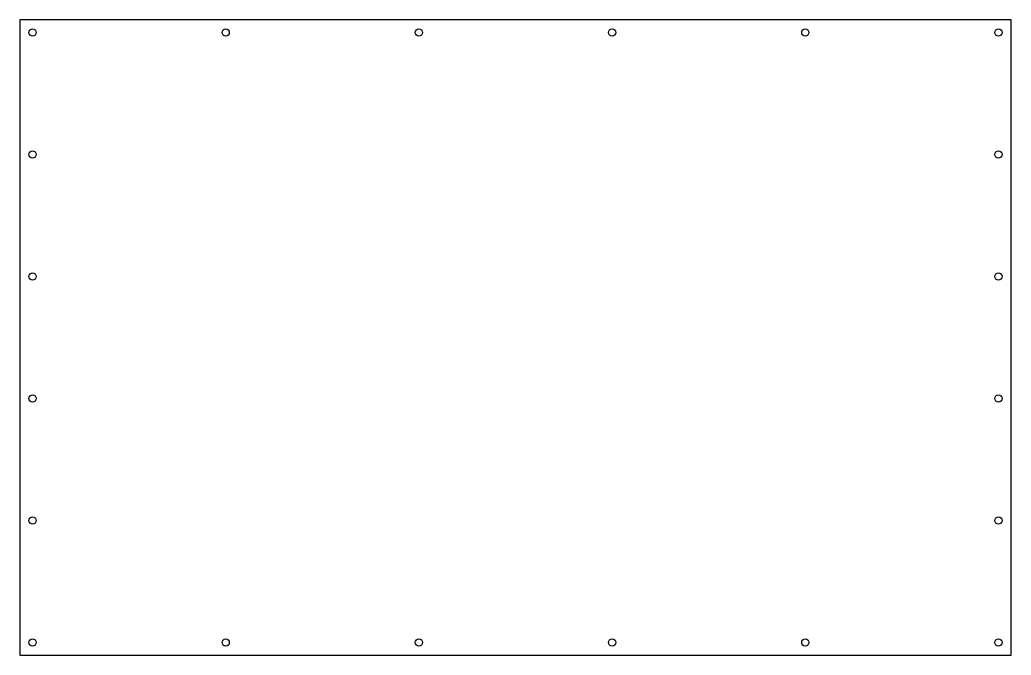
# Model space of a CAD drawing. Header units: inches. Extents: x 0 to 39, y 0 to 25.
import ezdxf

# ---------------------------------------------------------------- set-up
doc = ezdxf.new("R2010")
doc.units = ezdxf.units.IN
doc.header["$MEASUREMENT"] = 0

msp = doc.modelspace()

# ---------------------------------------------------------------- linework, layer by layer
msp.add_lwpolyline([(0, 0), (39, 0), (39, 25), (0, 25)], close=True)
for centre in [(0.5, 24.5), (8.1, 24.5), (15.7, 24.5), (23.3, 24.5), (30.9, 24.5), (38.5, 24.5), (0.5, 19.7), (38.5, 19.7), (0.5, 14.9), (38.5, 14.9), (0.5, 10.1), (38.5, 10.1), (0.5, 5.3), (38.5, 5.3), (0.5, 0.5), (8.1, 0.5), (15.7, 0.5), (23.3, 0.5), (30.9, 0.5), (38.5, 0.5)]:
    msp.add_circle(centre, 0.141)

doc.saveas('drawing.dxf')
